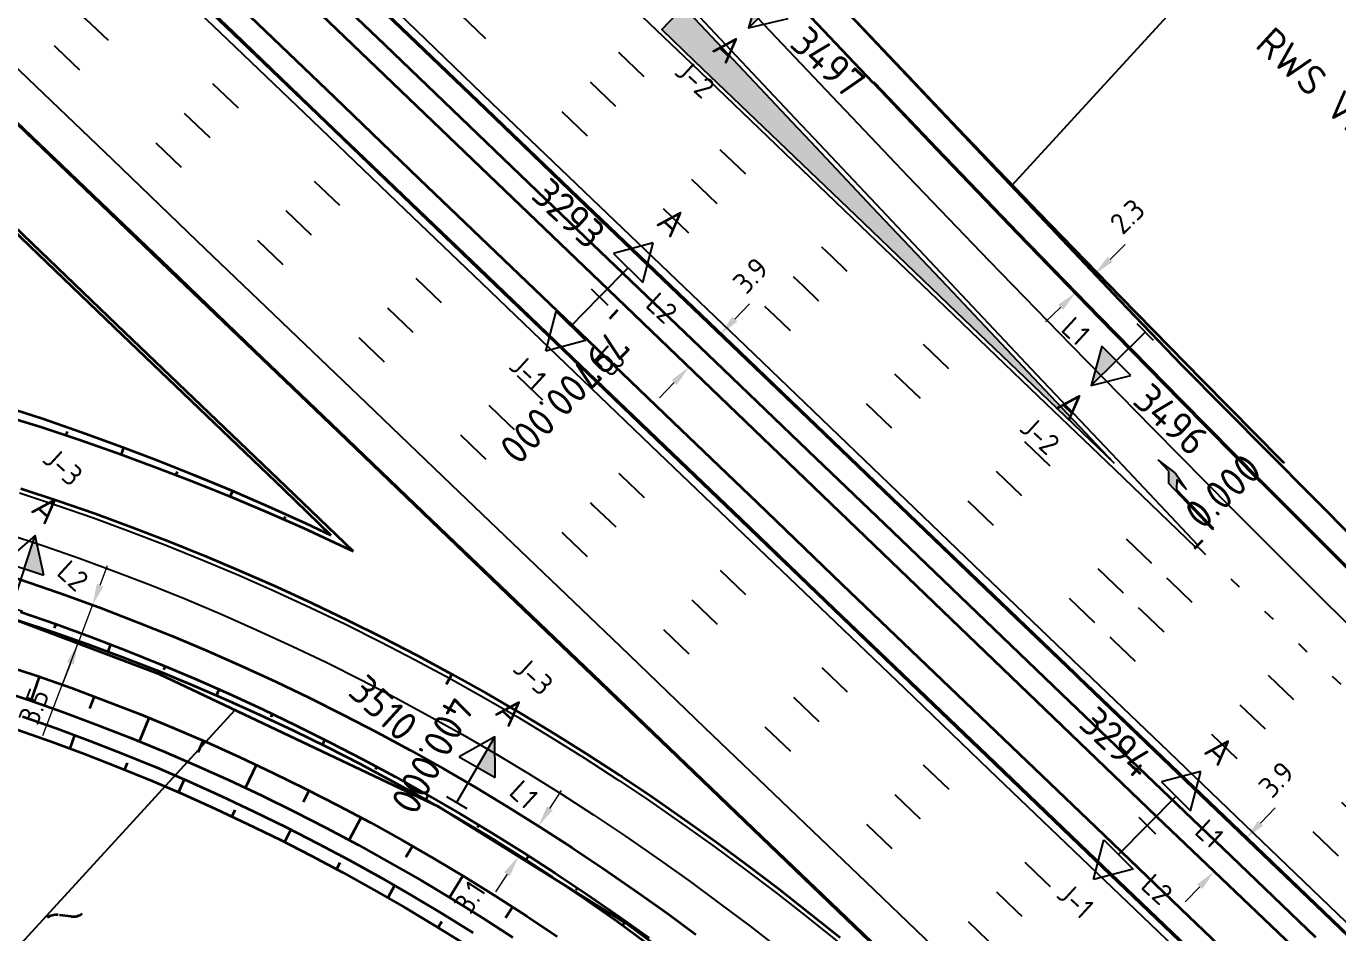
# Model space of a CAD drawing. Header units: metres. Extents: x 134219 to 139080, y 438661 to 444352.
# Drawn here: x 138611.3 to 138723.2, y 439072 to 439149.3 of the extents above; entities that cross this region are included whole.
import ezdxf
from ezdxf.enums import TextEntityAlignment as Align

# ---------------------------------------------------------------- set-up
doc = ezdxf.new("R2010")
doc.units = ezdxf.units.M
doc.linetypes.add('13strp', pattern=[4, 1, -3])
doc.linetypes.add('39strp', pattern=[12, 3, -9])
doc.layers.get('DEFPOINTS').update_dxf_attribs({"color": 193})
for name, color, linetype, lineweight in [('N-WE-KL-ET-T18', 1, 'Continuous', 18), ('N-WE-KL-ET-T25', 7, 'Continuous', 25), ('N-WE-KL-ET_LS_OV_ARMATUUR-S', 7, 'Continuous', 25), ('N-WE-KL-ET_LS_OV_ARMATUUR-T18', 1, 'Continuous', 25), ('N-WE-KL-ET_LS_OV_KABEL-G', 10, 'KL-LS-OV-N', 35), ('N-WE-KL-ET_LS_OV_KABEL-M', 7, 'Continuous', 18), ('N-WE-KL-ET_LS_OV_KABEL-T25', 7, 'Continuous', 25), ('Utd-geleiderail-nw', 8, 'glm a2ee v014$0$f2m40080', 35), ('Utd-ondergr-nw', 8, '13strp', 35)]:
    doc.layers.add(name, color=color, linetype=linetype, lineweight=lineweight)
doc.layers.add('N-WE-KL-ET_LS_OV_ARMATUUR-T25', color=2, linetype='Continuous')
doc.layers.add('Utd-weg-nw', color=8, linetype='Continuous')
doc.styles.add('alm a2ee v011$0$rtw_iso', font='NLCS-ISO.ttf')
doc.styles.add('ISO18', font='NLCS-ISO.ttf')
doc.styles.add('ISO25', font='NLCS-ISO.ttf')
doc.styles.add('NLCS-ISO', font='NLCS-ISO.ttf')
doc.styles.add('NLCS_18', font='NLCS-ISO.ttf', dxfattribs={"height": 1.8})
doc.styles.add('NLCS_25', font='NLCS-ISO.ttf', dxfattribs={"height": 2.5})
doc.linetypes.add('glm a2ee v014$0$f2m40080', pattern='A,2,-1,[160,RTW.shx,S=0.5,R=0,X=0,Y=0],-1', length=4)
doc.linetypes.add('KL-LS-OV-N', pattern='A,4,-1,[103,NLCS.SHX,S=0.75,R=0,X=0,Y=0],-1,4,-1.5,["0V",Standard,S=1,R=0,X=0,Y=-0.5],-3', length=14.5)
doc.dimstyles.new('NLCS_t18_pijl_Dimension_l3_h1', dxfattribs={"dimtxt": 1.8, "dimasz": 1.8, "dimexe": 2, "dimexo": 2, "dimgap": 0.7, "dimtad": 1, "dimdec": 1, "dimzin": 0, "dimdsep": 46, "dimtxsty": 'NLCS_18', "dimcen": 2.5, "dimdle": 2, "dimclrd": 256, "dimclre": 256, "dimclrt": 256, "dimadec": 1, "dimazin": 0, "dimtfac": 1, "dimtdec": 1, "dimtofl": 0, "dimtmove": 1, "dimatfit": 0, "dimfxl": 0, "dimtolj": 1, "dimtzin": 0, "dimlwd": 18, "dimlwe": 18, "dimarcsym": 0})

# ---------------------------------------------------------------- blocks, each defined once
blk = doc.blocks.new('SKL-ET_OV_ARMATUUR_HD_NATRIUM_1x150W-SO (3)')
for points in [[(3.49, -1.76), (6.49, 0), (3.49, 1.76)], [(3.49, 1.76), (3.49, -1.76)], [(0, 1), (0, -1)], [(3.49, 0), (0, 0)], [(3.49, 0), (6.49, 0)]]:
    blk.add_lwpolyline(points)
blk.add_solid([(3.49, 0), (3.49, -1.76), (6.49, 0)])
at = {"layer": 'N-WE-KL-ET-T18', "linetype": 'ByBlock', "style": 'NLCS-ISO'}
blk.add_attdef('GROEPSNUMMER', text='', height=1.8, dxfattribs=at).set_placement((-2, -4), align=Align.RIGHT)
blk.add_attdef('FASE-AANSLUITING', (10, -4), '', height=1.8, dxfattribs=at)
at = {"layer": 'N-WE-KL-ET-T18', "linetype": 'ByBlock', "style": 'NLCS-ISO', "flags": 1}
for tag, p in [('TYPE_ARMATUUR', (7.76, -13.46)), ('TYPE_FABRIKAAT', (7.76, -17.24)), ('VERMOGEN_LAMP', (7.76, -21.02)), ('SPIEGELSTAND', (7.76, -24.81)), ('HOOGTE_LICHTMAST', (7.76, -28.59)), ('UITLEGGERHOEK', (7.76, -32.38)), ('TYPE_LICHTMAST', (7.76, -36.16)), ('BOTSVRIENDELIJK', (7.76, -39.95)), ('POSITIE_LICHTMAST', (7.76, -43.73)), ('KABELAANSLUITING', (7.76, -47.52)), ('VOEDINGSPUNT', (7.76, -51.3))]:
    blk.add_attdef(tag, p, '', height=1.8, dxfattribs=at)
at = {"layer": 'N-WE-KL-ET-T25', "linetype": 'ByBlock', "style": 'NLCS-ISO'}
blk.add_attdef('MASTNUMMER', text='', height=2.5, dxfattribs=at).set_placement((4, 4.31), align=Align.MIDDLE)
at = {"layer": 'N-WE-KL-ET-T25', "linetype": 'ByBlock', "style": 'NLCS-ISO', "flags": 1}
blk.add_attdef('TYPE_SYMBOOL', (7.76, -10.06), '', height=2.5, dxfattribs=at)
blk = doc.blocks.new('SKL-ET_OV_ARMATUUR_HD_NATRIUM_2x250W-SO (3)')
for p, q in [((-6.49, 0), (-3.49, 1.76)), ((6.49, 0), (3.49, 1.76)), ((-3.49, -1.76), (-6.49, 0)), ((3.49, -1.76), (6.49, 0))]:
    blk.add_line(p, q)
for points in [[(-3.49, 1.76), (-3.49, -1.76)], [(3.49, 1.76), (3.49, -1.76)], [(-3.49, 0), (0, 0)], [(0, 1), (0, -1)], [(3.49, 0), (0, 0)]]:
    blk.add_lwpolyline(points)
at = {"layer": 'N-WE-KL-ET_LS_OV_ARMATUUR-T18', "style": 'ISO18', "flags": 1}
for tag, p in [('TYPE_ARMATUUR', (3.07, -6.82)), ('VERMOGEN_LAMP', (3.07, -10.61)), ('SPIEGELSTAND', (3.07, -14.39)), ('HOOGTE_LICHTMAST', (3.07, -18.17)), ('UITLEGGERHOEK', (3.07, -21.96)), ('TYPE_LICHTMAST', (3.07, -25.74)), ('BOTSVRIENDELIJK', (3.07, -29.53)), ('POSITIE_LICHTMAST', (3.07, -33.31)), ('KABELAANSLUITNG', (3.07, -37.1)), ('VOEDINGSPUNT', (3.07, -48.45))]:
    blk.add_attdef(tag, p, '', height=1.8, dxfattribs=at)
at = {"layer": 'N-WE-KL-ET_LS_OV_ARMATUUR-T18', "style": 'ISO18'}
for tag, p in [('FASE-AANSLUITING_1', (3.07, -40.88)), ('FASE-AANSLUITING_2', (3.07, -44.67)), ('GROEPSNUMMER', (3.07, -52.24))]:
    blk.add_attdef(tag, p, '', height=1.8, dxfattribs=at)
at = {"layer": 'N-WE-KL-ET_LS_OV_ARMATUUR-T25', "style": 'ISO25'}
for tag, p, height in [('MASTNUMMER', (3.07, 7.39), 2.5), ('TYPE_SYMBOOL', (3.07, 3.61), 2.25)]:
    blk.add_attdef(tag, p, '', height=height, dxfattribs=at)
blk = doc.blocks.new('*D283')
at = {"layer": 'DEFPOINTS', "color": 0, "transparency": 16777216}
for p in [(138670.48, 439123.02), (138667.8, 439120.22), (138667.8, 439120.22)]:
    blk.add_point(p, dxfattribs=at)
at = {"layer": 'N-WE-KL-ET_LS_OV_KABEL-M', "linetype": 'Continuous', "lineweight": 18, "transparency": 16777216}
for p, q in [((138671.73, 439124.32), (138672.97, 439125.62)), ((138666.55, 439118.92), (138665.31, 439117.62))]:
    blk.add_line(p, q, dxfattribs=at)
at = {"layer": 'N-WE-KL-ET_LS_OV_KABEL-M', "lineweight": 18, "transparency": 16777216}
for p, q in [((138670.48, 439123.02), (138671.93, 439121.64)), ((138667.8, 439120.22), (138666.35, 439121.6))]:
    blk.add_line(p, q, dxfattribs=at)
at = {"layer": 'N-WE-KL-ET_LS_OV_KABEL-M', "transparency": 16777216}
for points in [[(138671.51, 439124.53), (138671.95, 439124.11), (138670.48, 439123.02)], [(138666.34, 439119.13), (138666.77, 439118.71), (138667.8, 439120.22)]]:
    blk.add_solid(points, dxfattribs=at)
at = {"layer": 'N-WE-KL-ET_LS_OV_KABEL-M', "transparency": 16777216, "insert": (138673.08, 439128.04), "char_height": 1.8, "attachment_point": 5, "rotation": 46.2058, "style": 'NLCS_18'}
blk.add_mtext('\\A1;3.9', dxfattribs=at)
blk = doc.blocks.new('*D284')
at = {"layer": 'DEFPOINTS', "color": 0, "transparency": 16777216}
for p in [(138715.34, 439080.02), (138712.63, 439077.19), (138712.63, 439077.19)]:
    blk.add_point(p, dxfattribs=at)
at = {"layer": 'N-WE-KL-ET_LS_OV_KABEL-M', "linetype": 'Continuous', "lineweight": 18, "transparency": 16777216}
for p, q in [((138716.58, 439081.31), (138717.83, 439082.61)), ((138711.39, 439075.89), (138710.14, 439074.6))]:
    blk.add_line(p, q, dxfattribs=at)
at = {"layer": 'N-WE-KL-ET_LS_OV_KABEL-M', "lineweight": 18, "transparency": 16777216}
for p, q in [((138715.34, 439080.02), (138716.78, 439078.63)), ((138712.63, 439077.19), (138714.07, 439075.81))]:
    blk.add_line(p, q, dxfattribs=at)
at = {"layer": 'N-WE-KL-ET_LS_OV_KABEL-M', "transparency": 16777216}
for points in [[(138716.37, 439081.52), (138716.8, 439081.11), (138715.34, 439080.02)], [(138711.17, 439076.1), (138711.6, 439075.69), (138712.63, 439077.19)]]:
    blk.add_solid(points, dxfattribs=at)
at = {"layer": 'N-WE-KL-ET_LS_OV_KABEL-M', "transparency": 16777216, "insert": (138717.94, 439085.04), "char_height": 1.8, "attachment_point": 5, "rotation": 46.2058, "style": 'NLCS_18'}
blk.add_mtext('\\A1;3.9', dxfattribs=at)
blk = doc.blocks.new('*D300')
at = {"layer": 'DEFPOINTS', "color": 0, "transparency": 16777216}
for p in [(138702.44, 439128.17), (138702.44, 439128.17), (138700.82, 439126.59)]:
    blk.add_point(p, dxfattribs=at)
at = {"layer": 'N-WE-KL-ET_LS_OV_KABEL-M', "linetype": 'Continuous', "lineweight": 18, "transparency": 16777216}
for p, q in [((138703.74, 439129.42), (138705.03, 439130.68)), ((138699.53, 439125.34), (138698.23, 439124.08))]:
    blk.add_line(p, q, dxfattribs=at)
at = {"layer": 'N-WE-KL-ET_LS_OV_KABEL-M', "lineweight": 18, "transparency": 16777216}
for p, q in [((138702.44, 439128.17), (138703.84, 439126.74)), ((138700.82, 439126.59), (138702.21, 439125.16))]:
    blk.add_line(p, q, dxfattribs=at)
at = {"layer": 'N-WE-KL-ET_LS_OV_KABEL-M', "transparency": 16777216}
for points in [[(138703.53, 439129.64), (138703.95, 439129.21), (138702.44, 439128.17)], [(138699.32, 439125.55), (138699.73, 439125.12), (138700.82, 439126.59)]]:
    blk.add_solid(points, dxfattribs=at)
at = {"layer": 'N-WE-KL-ET_LS_OV_KABEL-M', "transparency": 16777216, "insert": (138705.22, 439133.09), "char_height": 1.8, "attachment_point": 5, "rotation": 44.1378, "style": 'NLCS_18'}
blk.add_mtext('\\A1;2.3', dxfattribs=at)
blk = doc.blocks.new('*D337')
at = {"layer": 'DEFPOINTS', "color": 0, "transparency": 16777216}
for p in [(138616.93, 439099.93), (138615.68, 439096.63), (138615.68, 439096.63)]:
    blk.add_point(p, dxfattribs=at)
at = {"layer": 'N-WE-KL-ET_LS_OV_KABEL-M', "linetype": 'Continuous', "lineweight": 18, "transparency": 16777216}
for p, q in [((138617.57, 439101.61), (138618.21, 439103.29)), ((138616.93, 439099.93), (138615.68, 439096.63)), ((138612.69, 439088.79), (138615.68, 439096.63)), ((138615.04, 439094.95), (138614.39, 439093.27))]:
    blk.add_line(p, q, dxfattribs=at)
at = {"layer": 'N-WE-KL-ET_LS_OV_KABEL-M', "lineweight": 18, "transparency": 16777216}
for p, q in [((138616.93, 439099.93), (138615.06, 439100.64)), ((138615.68, 439096.63), (138613.81, 439097.34))]:
    blk.add_line(p, q, dxfattribs=at)
at = {"layer": 'N-WE-KL-ET_LS_OV_KABEL-M', "transparency": 16777216}
for points in [[(138617.29, 439101.72), (138617.85, 439101.5), (138616.93, 439099.93)], [(138614.75, 439095.06), (138615.32, 439094.84), (138615.68, 439096.63)]]:
    blk.add_solid(points, dxfattribs=at)
at = {"layer": 'N-WE-KL-ET_LS_OV_KABEL-M', "transparency": 16777216, "insert": (138611.92, 439091.28), "char_height": 1.8, "attachment_point": 5, "rotation": 69.153, "style": 'NLCS_18'}
blk.add_mtext('\\A1;3.5', dxfattribs=at)
blk = doc.blocks.new('*D338')
at = {"layer": 'DEFPOINTS', "color": 0, "transparency": 16777216}
for p in [(138654.97, 439081.07), (138653.27, 439078.47), (138653.27, 439078.47)]:
    blk.add_point(p, dxfattribs=at)
at = {"layer": 'N-WE-KL-ET_LS_OV_KABEL-M', "linetype": 'Continuous', "lineweight": 18, "transparency": 16777216}
for p, q in [((138655.95, 439082.58), (138656.93, 439084.09)), ((138652.29, 439076.96), (138651.31, 439075.46))]:
    blk.add_line(p, q, dxfattribs=at)
at = {"layer": 'N-WE-KL-ET_LS_OV_KABEL-M', "lineweight": 18, "transparency": 16777216}
for p, q in [((138654.97, 439081.07), (138656.64, 439079.98)), ((138653.27, 439078.47), (138654.95, 439077.38))]:
    blk.add_line(p, q, dxfattribs=at)
at = {"layer": 'N-WE-KL-ET_LS_OV_KABEL-M', "transparency": 16777216}
for points in [[(138655.7, 439082.75), (138656.2, 439082.42), (138654.97, 439081.07)], [(138652.04, 439077.13), (138652.54, 439076.8), (138653.27, 439078.47)]]:
    blk.add_solid(points, dxfattribs=at)
at = {"layer": 'N-WE-KL-ET_LS_OV_KABEL-M', "transparency": 16777216, "insert": (138649.11, 439075), "char_height": 1.8, "attachment_point": 5, "rotation": 56.9377, "style": 'NLCS_18'}
blk.add_mtext('\\A1;3.1', dxfattribs=at)
blk = doc.blocks.new('Dwm A2 aanvulling$0$A$C32883349')
at = {"layer": 'Utd-ondergr-nw'}
blk.add_line((-1.82, 0.37), (-2.44, 1.31), dxfattribs=at)
for centre, start, end in [((-3.53, 0.59), 33.3445, 123.3445), ((-0.72, 1.1), 213.3445, 303.3445)]:
    blk.add_arc(centre, 1.31, start, end, dxfattribs=at)
blk = doc.blocks.new('Dwm A2 aanvulling$0$pijlre_750')
blk.add_hatch(color=256).paths.add_polyline_path([(5.2, -0.38), (4, -0.38), (5.7, -0.68), (7.5, -0.38), (6.2, -0.38), (5.45, 0.37), (0, 0.37), (0, 0.23), (4.6, 0.23)])
for p, q in [((0, 0.37), (5.45, 0.37)), ((0, 0.37), (0, 0.23)), ((0, 0.23), (4.6, 0.23)), ((5.2, -0.38), (4.6, 0.23)), ((6.2, -0.38), (5.45, 0.37)), ((4, -0.38), (5.2, -0.38)), ((5.7, -0.68), (4, -0.38)), ((5.7, -0.68), (7.5, -0.38)), ((6.2, -0.38), (7.5, -0.38))]:
    blk.add_line(p, q)

msp = doc.modelspace()

# ---------------------------------------------------------------- hatches: boundary and pattern name
at = {"layer": 'Utd-weg-nw', "linetype": 'Continuous'}
msp.add_hatch(color=256, dxfattribs=at).paths.add_polyline_path([(138704.08, 439112.04), (138697.21, 439119.31), (138690.35, 439126.58), (138683.48, 439133.85), (138678.21, 439139.44), (138676.62, 439141.13), (138669.76, 439148.41), (138667.36, 439150.98), (138665.49, 439149.03), (138668.27, 439146.37), (138675.48, 439139.45), (138682.7, 439132.53), (138689.92, 439125.61), (138697.14, 439118.69)])

# ---------------------------------------------------------------- linework, layer by layer
at = {"layer": 'N-WE-KL-ET_LS_OV_KABEL-G', "elevation": 1.17, "flags": 128}
msp.add_lwpolyline([(138088.64, 439676.43), (138088.64, 439676.43), (138097.5, 439666.65), (138107.23, 439656.38), (138139.91, 439624.96), (138141.78, 439623.5), (138425.82, 439351.41), (138520.26, 439261.98), (138566.89, 439216.72), (138613.92, 439171.92), (138660.91, 439126.84), (138707.71, 439081.89), (138754.75, 439037.02), (138768.95, 439023.34), (138801.31, 438992.45), (138850.33, 438944.62), (138896.9, 438900.49), (138941.92, 438857.34)], dxfattribs=at)
at = {"layer": 'N-WE-KL-ET_LS_OV_KABEL-G', "flags": 128}
for points in [[(138793.83, 439038.48), (138767.87, 439063.94), (138739.59, 439090.45), (138709.87, 439120.39), (138704.57, 439125.91), (138678.08, 439153.98), (138649.93, 439184.37), (138642.16, 439192.9), (138624.34, 439217.05), (138615.39, 439229.37), (138606.02, 439243.82), (138594.17, 439264.3), (138575.76, 439297.58), (138548.77, 439335.49), (138539.35, 439347.97), (138528.26, 439360.35), (138511.1, 439376.06), (138499.13, 439386.28), (138490.86, 439393.29), (138490.62, 439394.15), (138489.95, 439394.76), (138489.07, 439394.77), (138483.42, 439399.88), (138469.12, 439413.69), (138466.72, 439415.98)], [(138953.36, 438803.71), (138915.36, 438839.38), (138901.13, 438853.03), (138900.09, 438854.5), (138896.25, 438858.69), (138802.58, 438947.64), (138802.58, 438947.61), (138789.54, 438959.74), (138774.47, 438973.56), (138762.68, 438984.16), (138743.95, 439001.5), (138731.19, 439013.41), (138717.8, 439025.19), (138712.97, 439030.05), (138701.15, 439040.29), (138688.62, 439051.81), (138685.03, 439054.89), (138674.01, 439064.17), (138662.45, 439072.76), (138646.48, 439082.7), (138622.68, 439093.99), (138609.71, 439098.88), (138589.61, 439105.01), (138568.64, 439109.11), (138546.16, 439110.41), (138527.35, 439109.58), (138491.99, 439105.17), (138486.14, 439104.84), (138476.69, 439103.93), (138476.83, 439103.72)]]:
    msp.add_lwpolyline(points, dxfattribs=at)
at = {"layer": 'N-WE-KL-ET_LS_OV_KABEL-T25'}
for p, q in [((138711.53, 439153.38), (138695.33, 439135.7)), ((138598.51, 439057.62), (138629.07, 439090.96))]:
    msp.add_line(p, q, dxfattribs=at)
at = {"layer": 'Utd-geleiderail-nw', "linetype": 'Continuous', "flags": 128}
for points in [[(138605.76, 439182.33), (138612.98, 439175.41), (138620.2, 439168.49), (138627.42, 439161.57), (138634.64, 439154.64), (138641.86, 439147.72), (138649.07, 439140.8), (138656.29, 439133.88), (138663.51, 439126.96), (138670.73, 439120.04), (138677.95, 439113.12), (138685.17, 439106.2), (138692.38, 439099.28), (138699.6, 439092.36), (138706.82, 439085.44), (138714.04, 439078.52), (138721.26, 439071.6)], [(138608.69, 439170.93), (138615.91, 439164.01), (138623.13, 439157.09), (138630.35, 439150.17), (138637.57, 439143.25), (138644.78, 439136.33), (138652, 439129.41), (138659.22, 439122.49), (138666.44, 439115.57), (138673.66, 439108.64), (138680.87, 439101.72), (138688.09, 439094.8), (138695.31, 439087.88), (138702.53, 439080.96), (138709.75, 439074.04), (138716.97, 439067.12)]]:
    msp.add_lwpolyline(points, dxfattribs=at)
at = {"layer": 'Utd-ondergr-nw', "color": 7, "linetype": 'Continuous'}
for p, q in [((138661.71, 439125.08), (138661.02, 439124.36)), ((138710.94, 439104.76), (138711.67, 439105.45)), ((138647.58, 439094.03), (138647.1, 439093.15)), ((138647.58, 439094.03), (138647.1, 439093.15))]:
    msp.add_line(p, q, dxfattribs=at)
at = {"layer": 'Utd-ondergr-nw', "linetype": 'Continuous', "flags": 128}
for points in [[(138516.4, 439222.22), (138517.93, 439220.76), (138525.15, 439213.84), (138532.36, 439206.92), (138539.58, 439199.99), (138546.8, 439193.07), (138554.02, 439186.15), (138561.24, 439179.23), (138568.45, 439172.31), (138575.67, 439165.39), (138582.89, 439158.47), (138590.11, 439151.55), (138597.33, 439144.63), (138604.55, 439137.71), (138611.76, 439130.79), (138618.98, 439123.87), (138626.2, 439116.95), (138633.42, 439110.03), (138639.16, 439104.53)], [(138520.13, 439218.22), (138524.93, 439213.61), (138532.15, 439206.69), (138539.37, 439199.77), (138546.59, 439192.85), (138553.8, 439185.93), (138561.02, 439179.01), (138568.24, 439172.09), (138575.46, 439165.17), (138582.68, 439158.25), (138589.9, 439151.33), (138597.11, 439144.41), (138604.33, 439137.49), (138611.55, 439130.57), (138618.77, 439123.64), (138625.99, 439116.72), (138633.21, 439109.8), (138637.27, 439105.9)], [(138716.77, 439110.27), (138716.71, 439110.33), (138716.56, 439110.48), (138709.81, 439117.3), (138702.82, 439124.43), (138695.87, 439131.59), (138688.95, 439138.79), (138683.63, 439144.39), (138683.53, 439144.48), (138681.95, 439146.15), (138675.08, 439153.4), (138668.27, 439160.67), (138664.88, 439164.31), (138661.51, 439167.96), (138658.17, 439171.63), (138654.86, 439175.31), (138651.57, 439179.01), (138648.31, 439182.73), (138645.1, 439186.49), (138641.93, 439190.27)], [(138718.62, 439112.02), (138718.51, 439112.13), (138718.37, 439112.27), (138711.62, 439119.09), (138704.64, 439126.21), (138697.7, 439133.37), (138690.79, 439140.56), (138685.48, 439146.14), (138685.38, 439146.24), (138683.8, 439147.9), (138676.94, 439155.15), (138670.13, 439162.4), (138666.76, 439166.03), (138663.4, 439169.68), (138660.07, 439173.33), (138656.76, 439177.01), (138653.49, 439180.69), (138650.24, 439184.4), (138647.05, 439188.14)], [(138607.13, 439183.76), (138614.35, 439176.84), (138621.57, 439169.92), (138628.79, 439162.99), (138636.01, 439156.07), (138643.23, 439149.15), (138650.44, 439142.23), (138657.66, 439135.31), (138664.88, 439128.39), (138672.1, 439121.47), (138679.32, 439114.55), (138686.54, 439107.63), (138693.75, 439100.71), (138700.7, 439094.05)], [(138607.18, 439183.81), (138614.4, 439176.89), (138621.62, 439169.97), (138628.84, 439163.04), (138636.06, 439156.12), (138643.27, 439149.2), (138650.49, 439142.28), (138657.71, 439135.36), (138664.93, 439128.44), (138672.15, 439121.52), (138679.37, 439114.6), (138686.58, 439107.68), (138693.8, 439100.76), (138700.75, 439094.1)], [(138607.27, 439169.45), (138614.49, 439162.53), (138621.71, 439155.61), (138628.93, 439148.69), (138636.15, 439141.77), (138643.36, 439134.85), (138650.58, 439127.93), (138657.8, 439121.01), (138665.02, 439114.09), (138672.24, 439107.17), (138679.46, 439100.24), (138686.67, 439093.32), (138693.89, 439086.4), (138701.11, 439079.48), (138708.33, 439072.56), (138715.55, 439065.64)], [(138607.32, 439169.5), (138614.54, 439162.58), (138621.76, 439155.66), (138628.98, 439148.74), (138636.19, 439141.82), (138643.41, 439134.9), (138650.63, 439127.98), (138657.85, 439121.06), (138665.07, 439114.14), (138672.29, 439107.22), (138679.5, 439100.29), (138686.72, 439093.37), (138693.94, 439086.45), (138701.16, 439079.53), (138708.38, 439072.61), (138715.6, 439065.69)], [(138716.82, 439110.31), (138716.76, 439110.38), (138716.61, 439110.52), (138709.86, 439117.35), (138702.87, 439124.48), (138695.92, 439131.64), (138689, 439138.84), (138683.68, 439144.43), (138683.58, 439144.53)], [(138609.03, 439142.39), (138616.25, 439135.47), (138623.47, 439128.54), (138630.69, 439121.62), (138637.9, 439114.7), (138645.12, 439107.78), (138652.34, 439100.86), (138659.56, 439093.94), (138666.78, 439087.02), (138674, 439080.1), (138681.21, 439073.18), (138688.43, 439066.26)], [(138609.08, 439142.44), (138616.3, 439135.52), (138623.52, 439128.6), (138630.73, 439121.67), (138637.95, 439114.75), (138645.17, 439107.83), (138652.39, 439100.91), (138659.61, 439093.99), (138666.83, 439087.07), (138674.04, 439080.15), (138681.26, 439073.23), (138688.48, 439066.31)], [(138609.24, 439116.14), (138612.51, 439115.12), (138615.76, 439114.04), (138619, 439112.91), (138622.22, 439111.73), (138625.42, 439110.5), (138628.6, 439109.22), (138631.76, 439107.88), (138634.89, 439106.5), (138638.01, 439105.07), (138639.16, 439104.53)], [(138609.46, 439116.88), (138612.73, 439115.8), (138615.98, 439114.68), (138619.21, 439113.51), (138622.43, 439112.28), (138625.62, 439111.02), (138628.8, 439109.7), (138631.95, 439108.34), (138635.09, 439106.92), (138637.27, 439105.9)], [(138614.76, 439114.73), (138614.65, 439114.41)], [(138619.58, 439113.37), (138619.36, 439112.78)], [(138624.14, 439111.3), (138624.03, 439111.03)], [(138610.82, 439109.88), (138613.99, 439108.83), (138617.15, 439107.73), (138620.28, 439106.58), (138623.4, 439105.38), (138626.5, 439104.13), (138629.58, 439102.83), (138632.64, 439101.49), (138635.67, 439100.09), (138638.69, 439098.65), (138641.68, 439097.15), (138644.64, 439095.62), (138647.58, 439094.03), (138650.5, 439092.4), (138653.39, 439090.72), (138656.25, 439089), (138659.08, 439087.23), (138661.89, 439085.41), (138662.08, 439085.29), (138664.67, 439083.56), (138667.73, 439081.43), (138670.29, 439079.6), (138672.82, 439077.72), (138675.48, 439075.7), (138678.11, 439073.65), (138680.72, 439071.56)], [(138628.87, 439109.67), (138628.67, 439109.19)], [(138716.77, 439110.27), (138716.83, 439110.21), (138723.89, 439103.15), (138730.98, 439096.12), (138738.11, 439089.13), (138745.28, 439082.18), (138750.43, 439077.22), (138752.48, 439075.26), (138759.69, 439068.34)], [(138716.82, 439110.31), (138716.88, 439110.25), (138723.94, 439103.2), (138731.03, 439096.17), (138738.16, 439089.18), (138745.32, 439082.23), (138750.48, 439077.27), (138752.52, 439075.31), (138759.74, 439068.39)], [(138633.35, 439107.44), (138633.25, 439107.22)], [(138608.55, 439102.84), (138611.61, 439101.83), (138614.65, 439100.76), (138617.68, 439099.65), (138620.69, 439098.5), (138623.68, 439097.29), (138626.65, 439096.04), (138629.6, 439094.74), (138632.53, 439093.39), (138635.44, 439092), (138638.32, 439090.56), (138641.18, 439089.07), (138644.02, 439087.54), (138646.83, 439085.97), (138649.62, 439084.35), (138652.38, 439082.69), (138655.12, 439080.98), (138657.82, 439079.23), (138658.01, 439079.11), (138660.5, 439077.44), (138663.46, 439075.39), (138665.94, 439073.63), (138668.39, 439071.82)], [(138610.77, 439099.36), (138613.78, 439098.32), (138616.77, 439097.22), (138619.74, 439096.08), (138622.69, 439094.89), (138625.62, 439093.65), (138628.53, 439092.37), (138631.42, 439091.04), (138634.29, 439089.66), (138637.14, 439088.24), (138639.97, 439086.78), (138642.77, 439085.27), (138645.54, 439083.71), (138648.3, 439082.11), (138651.02, 439080.47), (138653.72, 439078.79), (138656.4, 439077.06), (138656.58, 439076.94), (138659.04, 439075.29), (138661.96, 439073.26), (138664.41, 439071.52)], [(138610.53, 439098.65), (138613.54, 439097.65), (138616.53, 439096.59), (138619.5, 439095.48), (138622.46, 439094.33), (138625.39, 439093.12), (138628.31, 439091.87), (138631.2, 439090.57), (138634.08, 439089.22), (138636.93, 439087.82), (138639.75, 439086.37), (138642.55, 439084.88), (138645.33, 439083.34), (138648.08, 439081.75), (138650.81, 439080.12), (138653.5, 439078.44), (138656.17, 439076.72), (138656.35, 439076.6), (138658.81, 439074.95), (138661.72, 439072.93), (138664.12, 439071.13)], [(138613.69, 439097.97), (138613.81, 439098.3)], [(138618.26, 439095.95), (138618.5, 439096.55)], [(138609.24, 439094.86), (138612.19, 439093.88), (138615.12, 439092.85), (138618.04, 439091.76), (138620.93, 439090.63), (138623.81, 439089.45), (138626.67, 439088.22), (138629.5, 439086.95), (138632.32, 439085.62), (138635.11, 439084.25), (138637.88, 439082.83), (138640.63, 439081.37), (138643.35, 439079.86), (138646.05, 439078.31), (138648.72, 439076.71), (138651.36, 439075.06), (138653.97, 439073.37), (138654.15, 439073.26), (138656.56, 439071.64)], [(138611.68, 439091.75), (138612.39, 439093.81)], [(138623.02, 439094.42), (138623.14, 439094.7)], [(138700.7, 439094.05), (138700.97, 439093.79), (138708.19, 439086.87), (138715.41, 439079.95), (138722.63, 439073.03), (138729.85, 439066.1)], [(138700.75, 439094.1), (138701.02, 439093.84), (138708.24, 439086.92), (138715.46, 439080), (138722.68, 439073.08), (138729.89, 439066.16)], [(138608.54, 439092.81), (138611.46, 439091.83), (138614.36, 439090.81), (138617.24, 439089.74), (138620.1, 439088.62), (138622.95, 439087.45), (138625.77, 439086.24), (138628.58, 439084.98), (138631.36, 439083.67), (138634.13, 439082.31), (138636.87, 439080.91), (138639.58, 439079.47), (138642.27, 439077.97), (138644.94, 439076.44), (138647.58, 439074.85), (138650.19, 439073.23), (138652.78, 439071.56)], [(138627.51, 439092.21), (138627.73, 439092.72)], [(138616.71, 439091.09), (138617.1, 439092.11)], [(138610.95, 439090.42), (138613.83, 439089.41), (138616.69, 439088.34), (138619.53, 439087.23), (138622.35, 439086.08), (138625.16, 439084.87), (138627.94, 439083.62), (138630.7, 439082.32), (138633.45, 439080.98), (138636.16, 439079.59), (138638.86, 439078.15), (138641.53, 439076.67), (138644.18, 439075.14), (138646.79, 439073.57), (138649.39, 439071.96)], [(138632.16, 439090.4), (138632.27, 439090.63)], [(138610.55, 439089.29), (138613.41, 439088.28), (138616.25, 439087.23), (138619.07, 439086.13), (138621.88, 439084.98), (138624.67, 439083.78), (138627.43, 439082.53), (138630.18, 439081.24), (138632.9, 439079.91), (138635.6, 439078.53), (138638.28, 439077.1), (138640.94, 439075.63), (138643.56, 439074.11), (138646.17, 439072.55), (138648.74, 439070.95)], [(138620.94, 439088.28), (138621.75, 439090.29)], [(138615.4, 439088.82), (138614.99, 439087.7)], [(138625.93, 439087.36), (138626.36, 439088.35)], [(138636.55, 439088), (138636.76, 439088.43)], [(138619.87, 439086.45), (138619.65, 439085.89)], [(138629.99, 439084.32), (138630.91, 439086.28)], [(138641.09, 439085.91), (138641.19, 439086.11)], [(138624.74, 439085.05), (138624.26, 439083.95)], [(138634.92, 439083.13), (138635.41, 439084.1)], [(138645.36, 439083.32), (138645.57, 439083.7)], [(138629.06, 439082.43), (138628.81, 439081.89)], [(138638.81, 439079.87), (138639.84, 439081.79)], [(138633.85, 439080.77), (138633.31, 439079.7)], [(138649.77, 439080.98), (138649.88, 439081.16)], [(138643.67, 439078.42), (138644.22, 439079.36)], [(138653.91, 439078.18), (138654.13, 439078.52)], [(138638.02, 439077.92), (138637.74, 439077.39)], [(138642.7, 439075.99), (138642.11, 439074.95)], [(138647.39, 439074.97), (138648.52, 439076.82)], [(138658.19, 439075.61), (138658.31, 439075.78)], [(138652.16, 439073.25), (138652.75, 439074.16)], [(138646.72, 439072.92), (138646.41, 439072.4)], [(138662.17, 439072.59), (138662.42, 439072.94)]]:
    msp.add_lwpolyline(points, dxfattribs=at)
at = {"layer": 'Utd-weg-nw', "linetype": '39strp', "flags": 128}
for points in [[(138401.94, 439396.25), (138405.67, 439392.66), (138412.89, 439385.74), (138420.11, 439378.82), (138427.33, 439371.9), (138434.55, 439364.98), (138441.76, 439358.06), (138448.98, 439351.14), (138456.2, 439344.22), (138463.42, 439337.3), (138470.64, 439330.38), (138477.86, 439323.46), (138485.07, 439316.54), (138492.29, 439309.62), (138499.51, 439302.69), (138506.73, 439295.77), (138513.95, 439288.85), (138521.17, 439281.93), (138528.38, 439275.01), (138535.6, 439268.09), (138542.82, 439261.17), (138550.04, 439254.25), (138557.26, 439247.33), (138564.48, 439240.41), (138571.69, 439233.49), (138578.91, 439226.57), (138586.13, 439219.65), (138593.35, 439212.73), (138600.57, 439205.81), (138607.79, 439198.88), (138615, 439191.96), (138622.22, 439185.04), (138629.44, 439178.12), (138636.66, 439171.2), (138643.88, 439164.28), (138651.09, 439157.36), (138658.31, 439150.44), (138665.53, 439143.52), (138672.75, 439136.6), (138679.97, 439129.68), (138687.19, 439122.76), (138694.4, 439115.84), (138701.62, 439108.92), (138708.57, 439102.26)], [(138399.52, 439393.72), (138403.25, 439390.14), (138410.47, 439383.22), (138417.69, 439376.3), (138424.91, 439369.38), (138432.12, 439362.45), (138439.34, 439355.53), (138446.56, 439348.61), (138453.78, 439341.69), (138461, 439334.77), (138468.22, 439327.85), (138475.43, 439320.93), (138482.65, 439314.01), (138489.87, 439307.09), (138497.09, 439300.17), (138504.31, 439293.25), (138511.53, 439286.33), (138518.74, 439279.41), (138525.96, 439272.49), (138533.18, 439265.57), (138540.4, 439258.64), (138547.62, 439251.72), (138554.83, 439244.8), (138562.05, 439237.88), (138569.27, 439230.96), (138576.49, 439224.04), (138583.71, 439217.12), (138590.93, 439210.2), (138598.14, 439203.28), (138605.36, 439196.36), (138612.58, 439189.44), (138619.8, 439182.52), (138627.02, 439175.6), (138634.24, 439168.68), (138641.45, 439161.75), (138648.67, 439154.83), (138655.89, 439147.91), (138663.11, 439140.99), (138670.33, 439134.07), (138677.55, 439127.15), (138684.76, 439120.23), (138691.98, 439113.31), (138699.2, 439106.39), (138706.15, 439099.73)], [(138397.09, 439391.19), (138400.83, 439387.61), (138408.05, 439380.69), (138415.26, 439373.77), (138422.48, 439366.85), (138429.7, 439359.93), (138436.92, 439353.01), (138444.14, 439346.09), (138451.36, 439339.17), (138458.57, 439332.25), (138465.79, 439325.32), (138473.01, 439318.4), (138480.23, 439311.48), (138487.45, 439304.56), (138494.67, 439297.64), (138501.88, 439290.72), (138509.1, 439283.8), (138516.32, 439276.88), (138523.54, 439269.96), (138530.76, 439263.04), (138537.98, 439256.12), (138545.19, 439249.2), (138552.41, 439242.28), (138559.63, 439235.36), (138566.85, 439228.44), (138574.07, 439221.51), (138581.29, 439214.59), (138588.5, 439207.67), (138595.72, 439200.75), (138602.94, 439193.83), (138610.16, 439186.91), (138617.38, 439179.99), (138624.6, 439173.07), (138631.81, 439166.15), (138639.03, 439159.23), (138646.25, 439152.31), (138653.47, 439145.39), (138660.69, 439138.47), (138667.91, 439131.55), (138675.12, 439124.62), (138682.34, 439117.7), (138689.56, 439110.78), (138696.78, 439103.86), (138703.72, 439097.2)], [(138384.64, 439376.95), (138387.75, 439373.97), (138394.97, 439367.05), (138402.18, 439360.13), (138409.4, 439353.21), (138416.62, 439346.29), (138423.84, 439339.37), (138431.06, 439332.44), (138438.28, 439325.52), (138445.49, 439318.6), (138452.71, 439311.68), (138459.93, 439304.76), (138467.15, 439297.84), (138474.37, 439290.92), (138481.59, 439284), (138488.8, 439277.08), (138496.02, 439270.16), (138503.24, 439263.24), (138510.46, 439256.32), (138517.68, 439249.4), (138524.9, 439242.48), (138532.11, 439235.55), (138539.33, 439228.63), (138546.55, 439221.71), (138553.77, 439214.79), (138560.99, 439207.87), (138568.21, 439200.95), (138575.42, 439194.03), (138582.64, 439187.11), (138589.86, 439180.19), (138597.08, 439173.27), (138604.3, 439166.35), (138611.52, 439159.43), (138618.73, 439152.51), (138625.95, 439145.59), (138633.17, 439138.66), (138640.39, 439131.74), (138647.61, 439124.82), (138654.83, 439117.9), (138662.04, 439110.98), (138669.26, 439104.06), (138676.48, 439097.14), (138683.7, 439090.22), (138690.92, 439083.3), (138698.14, 439076.38), (138705.35, 439069.46), (138712.57, 439062.54), (138719.79, 439055.62), (138722.29, 439053.22), (138727.01, 439048.7), (138734.23, 439041.77), (138741.44, 439034.85), (138748.66, 439027.93), (138755.88, 439021.01), (138763.1, 439014.09), (138770.32, 439007.17), (138777.54, 439000.25), (138784.75, 438993.33), (138791.97, 438986.41), (138799.1, 438979.58)], [(138382.22, 439374.42), (138385.33, 439371.44), (138392.54, 439364.52), (138399.76, 439357.6), (138406.98, 439350.68), (138414.2, 439343.76), (138421.42, 439336.84), (138428.64, 439329.92), (138435.85, 439323), (138443.07, 439316.08), (138450.29, 439309.16), (138457.51, 439302.24), (138464.73, 439295.31), (138471.95, 439288.39), (138479.16, 439281.47), (138486.38, 439274.55), (138493.6, 439267.63), (138500.82, 439260.71), (138508.04, 439253.79), (138515.26, 439246.87), (138522.47, 439239.95), (138529.69, 439233.03), (138536.91, 439226.11), (138544.13, 439219.19), (138551.35, 439212.27), (138558.57, 439205.35), (138565.78, 439198.42), (138573, 439191.5), (138580.22, 439184.58), (138587.44, 439177.66), (138594.66, 439170.74), (138601.87, 439163.82), (138609.09, 439156.9), (138616.31, 439149.98), (138623.53, 439143.06), (138630.75, 439136.14), (138637.97, 439129.22), (138645.18, 439122.3), (138652.4, 439115.38), (138659.62, 439108.46), (138666.84, 439101.53), (138674.06, 439094.61), (138681.28, 439087.69), (138688.49, 439080.77), (138695.71, 439073.85), (138702.93, 439066.93), (138710.15, 439060.01), (138717.37, 439053.09), (138719.87, 439050.7), (138724.59, 439046.17), (138731.8, 439039.25), (138739.02, 439032.33), (138746.24, 439025.41), (138753.46, 439018.49), (138760.68, 439011.57), (138767.9, 439004.65), (138775.11, 438997.72), (138782.33, 438990.8), (138789.55, 438983.88), (138796.68, 438977.05)], [(138379.79, 439371.9), (138382.9, 439368.92), (138390.12, 439362), (138397.34, 439355.07), (138404.56, 439348.15), (138411.78, 439341.23), (138419, 439334.31), (138426.21, 439327.39), (138433.43, 439320.47), (138440.65, 439313.55), (138447.87, 439306.63), (138455.09, 439299.71), (138462.3, 439292.79), (138469.52, 439285.87), (138476.74, 439278.95), (138483.96, 439272.03), (138491.18, 439265.11), (138498.4, 439258.18), (138505.61, 439251.26), (138512.83, 439244.34), (138520.05, 439237.42), (138527.27, 439230.5), (138534.49, 439223.58), (138541.71, 439216.66), (138548.92, 439209.74), (138556.14, 439202.82), (138563.36, 439195.9), (138570.58, 439188.98), (138577.8, 439182.06), (138585.02, 439175.14), (138592.23, 439168.22), (138599.45, 439161.29), (138606.67, 439154.37), (138613.89, 439147.45), (138621.11, 439140.53), (138628.33, 439133.61), (138635.54, 439126.69), (138642.76, 439119.77), (138649.98, 439112.85), (138657.2, 439105.93), (138664.42, 439099.01), (138671.64, 439092.09), (138678.85, 439085.17), (138686.07, 439078.25), (138693.29, 439071.33), (138700.51, 439064.4), (138707.73, 439057.48), (138714.95, 439050.56), (138717.44, 439048.17), (138722.16, 439043.64), (138729.38, 439036.72), (138736.6, 439029.8), (138743.82, 439022.88), (138751.04, 439015.96), (138758.26, 439009.04), (138765.47, 439002.12), (138772.69, 438995.2), (138779.91, 438988.28), (138787.13, 438981.36), (138794.25, 438974.53)], [(138708.57, 439102.26), (138708.84, 439101.99), (138716.06, 439095.07), (138723.28, 439088.15), (138730.5, 439081.23), (138737.71, 439074.31), (138740.21, 439071.92), (138744.93, 439067.39), (138752.15, 439060.47), (138759.37, 439053.55), (138766.59, 439046.63), (138773.81, 439039.71), (138781.02, 439032.79), (138788.24, 439025.87), (138795.46, 439018.95), (138802.68, 439012.03), (138809.9, 439005.1), (138817.12, 438998.18), (138823.55, 438992.01), (138824.33, 438991.26), (138831.55, 438984.34), (138838.77, 438977.42), (138845.99, 438970.5), (138853.21, 438963.58), (138860.43, 438956.66), (138867.64, 438949.74), (138874.86, 438942.82), (138882.08, 438935.9), (138889.3, 438928.98)], [(138706.15, 439099.73), (138706.42, 439099.47), (138713.64, 439092.55), (138720.86, 439085.63), (138728.07, 439078.71), (138735.29, 439071.79), (138737.79, 439069.39), (138742.51, 439064.86), (138749.73, 439057.94), (138756.95, 439051.02), (138764.17, 439044.1), (138771.38, 439037.18), (138778.6, 439030.26), (138785.82, 439023.34), (138793.04, 439016.42), (138800.26, 439009.5), (138807.48, 439002.58), (138814.69, 438995.66), (138821.13, 438989.49), (138821.91, 438988.74), (138829.13, 438981.82), (138836.35, 438974.9), (138843.57, 438967.97), (138850.79, 438961.05), (138858, 438954.13), (138865.22, 438947.21), (138872.44, 438940.29), (138879.66, 438933.37), (138886.88, 438926.45)], [(138703.72, 439097.2), (138704, 439096.94), (138711.22, 439090.02), (138718.43, 439083.1), (138725.65, 439076.18), (138732.87, 439069.26), (138735.37, 439066.86), (138740.09, 439062.34), (138747.31, 439055.42), (138754.53, 439048.5), (138761.74, 439041.58), (138768.96, 439034.66), (138776.18, 439027.73), (138783.4, 439020.81), (138790.62, 439013.89), (138797.83, 439006.97), (138805.05, 439000.05), (138812.27, 438993.13), (138818.71, 438986.96), (138819.49, 438986.21), (138826.71, 438979.29), (138833.93, 438972.37), (138841.14, 438965.45), (138848.36, 438958.53), (138855.58, 438951.61), (138862.8, 438944.69), (138870.02, 438937.77), (138877.24, 438930.84), (138884.45, 438923.92)]]:
    msp.add_lwpolyline(points, dxfattribs=at)
at = {"layer": 'Utd-weg-nw', "linetype": 'Continuous', "flags": 128}
for points in [[(138610.28, 439201.48), (138617.49, 439194.56), (138624.71, 439187.64), (138631.93, 439180.72), (138639.15, 439173.8), (138646.37, 439166.88), (138653.59, 439159.96), (138660.8, 439153.04), (138668.02, 439146.12), (138675.24, 439139.2), (138682.46, 439132.28), (138689.68, 439125.36), (138696.9, 439118.43), (138704.11, 439111.51), (138711.06, 439104.85)], [(138711.23, 439105.04), (138704.37, 439112.31), (138697.5, 439119.58), (138690.64, 439126.86), (138683.78, 439134.13), (138678.5, 439139.72), (138676.91, 439141.4), (138670.06, 439148.68), (138663.23, 439155.99), (138659.83, 439159.66), (138656.45, 439163.34), (138653.09, 439167.05), (138649.76, 439170.77), (138646.45, 439174.52), (138643.16, 439178.29), (138639.91, 439182.09), (138636.7, 439185.93), (138633.74, 439189.52)], [(138714.33, 439107.97), (138714.33, 439107.97), (138714.19, 439108.11), (138707.42, 439114.95), (138700.42, 439122.09), (138693.46, 439129.27), (138686.53, 439136.48), (138681.19, 439142.08), (138681.1, 439142.18), (138679.51, 439143.85), (138672.64, 439151.11), (138665.81, 439158.39), (138662.42, 439162.04), (138659.04, 439165.7), (138655.68, 439169.38), (138652.35, 439173.08), (138649.05, 439176.8), (138645.78, 439180.55), (138642.55, 439184.32), (138639.35, 439188.13)], [(138607.67, 439184.31), (138614.89, 439177.39), (138622.1, 439170.47), (138629.32, 439163.55), (138636.54, 439156.63), (138643.76, 439149.71), (138650.98, 439142.79), (138658.2, 439135.87), (138665.41, 439128.95), (138672.63, 439122.03), (138679.85, 439115.11), (138687.07, 439108.18), (138694.29, 439101.26), (138701.23, 439094.6)], [(138606.79, 439168.95), (138614.01, 439162.03), (138621.23, 439155.1), (138628.44, 439148.18), (138635.66, 439141.26), (138642.88, 439134.34), (138650.1, 439127.42), (138657.32, 439120.5), (138664.54, 439113.58), (138671.75, 439106.66), (138678.97, 439099.74), (138686.19, 439092.82), (138693.41, 439085.9), (138700.63, 439078.98), (138707.84, 439072.06), (138715.06, 439065.14)], [(138604.18, 439151.78), (138611.4, 439144.85), (138618.62, 439137.93), (138625.83, 439131.01), (138633.05, 439124.09), (138640.27, 439117.17), (138647.49, 439110.25), (138654.71, 439103.33), (138661.93, 439096.41), (138669.14, 439089.49), (138676.36, 439082.57), (138683.58, 439075.65), (138690.8, 439068.73)], [(138610.7, 439109.5), (138613.86, 439108.45), (138617.01, 439107.36), (138620.14, 439106.21), (138623.26, 439105.01), (138626.35, 439103.76), (138629.42, 439102.47), (138632.47, 439101.12), (138635.5, 439099.73), (138638.51, 439098.29), (138641.49, 439096.8), (138644.45, 439095.26), (138647.39, 439093.68), (138650.3, 439092.05), (138653.18, 439090.38), (138656.04, 439088.66), (138658.87, 439086.89), (138661.67, 439085.08), (138661.86, 439084.95), (138664.44, 439083.23), (138667.5, 439081.1), (138670.05, 439079.27), (138672.58, 439077.4), (138675.23, 439075.39), (138677.86, 439073.33), (138680.46, 439071.25)], [(138714.33, 439107.97), (138714.45, 439107.84), (138721.53, 439100.77), (138728.63, 439093.74), (138735.77, 439086.74), (138742.95, 439079.77), (138748.11, 439074.8), (138750.16, 439072.84), (138757.38, 439065.92)], [(138609.58, 439106.03), (138612.69, 439105), (138615.78, 439103.92), (138618.86, 439102.79), (138621.92, 439101.61), (138624.96, 439100.39), (138627.98, 439099.11), (138630.97, 439097.79), (138633.95, 439096.42), (138636.91, 439095.01), (138639.84, 439093.54), (138642.75, 439092.04), (138645.63, 439090.48), (138648.49, 439088.88), (138651.33, 439087.23), (138654.13, 439085.54), (138656.91, 439083.81), (138659.67, 439082.03), (138659.85, 439081.91), (138662.39, 439080.21), (138665.39, 439078.12), (138667.91, 439076.33), (138670.4, 439074.5), (138673.03, 439072.53), (138675.63, 439070.51)], [(138701.23, 439094.6), (138701.51, 439094.34), (138708.72, 439087.42), (138715.94, 439080.5), (138723.16, 439073.58), (138730.38, 439066.66)]]:
    msp.add_lwpolyline(points, dxfattribs=at)
at = {"layer": 'Utd-weg-nw', "linetype": 'Continuous'}
msp.add_lwpolyline([(138704.08, 439112.04), (138697.21, 439119.31), (138690.35, 439126.58), (138683.48, 439133.85), (138678.21, 439139.44), (138676.62, 439141.13), (138669.76, 439148.41), (138667.36, 439150.98), (138665.49, 439149.03), (138668.27, 439146.37), (138675.48, 439139.45), (138682.7, 439132.53), (138689.92, 439125.61), (138697.14, 439118.69), (138704.08, 439112.04)], dxfattribs=at)
at = {"layer": 'Utd-weg-nw', "linetype": '13strp', "flags": 128}
msp.add_lwpolyline([(138711.15, 439104.94), (138711.42, 439104.68), (138718.64, 439097.76), (138725.86, 439090.84), (138733.07, 439083.92), (138740.29, 439077), (138742.79, 439074.61), (138747.51, 439070.08), (138754.73, 439063.16), (138761.95, 439056.24), (138769.17, 439049.32), (138776.38, 439042.4), (138783.6, 439035.48), (138790.82, 439028.56), (138798.04, 439021.63), (138805.26, 439014.71), (138812.48, 439007.79), (138819.69, 439000.87), (138826.13, 438994.7), (138826.91, 438993.95), (138834.13, 438987.03), (138841.35, 438980.11), (138848.57, 438973.19), (138855.79, 438966.27), (138863, 438959.35), (138870.22, 438952.43), (138877.44, 438945.51), (138884.66, 438938.59), (138891.88, 438931.67)], dxfattribs=at)

# ---------------------------------------------------------------- block references
at = {"layer": 'N-WE-KL-ET_LS_OV_ARMATUUR-S'}
ref = msp.add_blockref('SKL-ET_OV_ARMATUUR_HD_NATRIUM_1x150W-SO (3)', (138677.6, 439153.66, 1.1), dxfattribs=dict(at, rotation=223.597801704129))
ref.add_attrib('MASTNUMMER', '3497', (138676.29, 439147.65, 1.1), dxfattribs={"layer": 'N-WE-KL-ET_LS_OV_ARMATUUR-T25', "height": 2.5, "rotation": 317.498, "style": 'ISO25'})
ref.add_attrib('TYPE_SYMBOOL', 'A', (138669.66, 439147.28, 1.1), dxfattribs={"layer": 'N-WE-KL-ET_LS_OV_ARMATUUR-T25', "height": 2.25, "rotation": 317.498, "style": 'ISO25'})
ref.add_attrib('FASE-AANSLUITING_1', 'L2', (138670.3, 439153.93, 1.1), dxfattribs={"layer": 'N-WE-KL-ET_LS_OV_ARMATUUR-T18', "height": 1.8, "rotation": 317.498, "style": 'ISO18'})
ref.add_attrib('GROEPSNUMMER', 'J-2', (138666.46, 439145.3, 1.1), dxfattribs={"layer": 'N-WE-KL-ET_LS_OV_ARMATUUR-T18', "height": 1.8, "rotation": 317.498, "style": 'ISO18'})
ref = msp.add_blockref('SKL-ET_OV_ARMATUUR_HD_NATRIUM_2x250W-SO (3)', (138660.18, 439126.21, 1.62), dxfattribs=dict(at, rotation=45.25091242126414))
ref.add_attrib('MASTNUMMER', '3293', (138654.23, 439134.7, 1.62), dxfattribs={"layer": 'N-WE-KL-ET_LS_OV_ARMATUUR-T25', "height": 2.5, "rotation": 317.498, "style": 'ISO25'})
ref.add_attrib('TYPE_SYMBOOL', 'A', (138664.91, 439132.45, 1.62), dxfattribs={"layer": 'N-WE-KL-ET_LS_OV_ARMATUUR-T25', "height": 2.25, "rotation": 317.498, "style": 'ISO25'})
ref.add_attrib('FASE-AANSLUITING_1', 'L2', (138663.99, 439125.42, 1.62), dxfattribs={"layer": 'N-WE-KL-ET_LS_OV_ARMATUUR-T18', "height": 1.8, "rotation": 317.498, "style": 'ISO18'})
ref.add_attrib('FASE-AANSLUITING_2', 'L3', (138659.53, 439120.91, 1.62), dxfattribs={"layer": 'N-WE-KL-ET_LS_OV_ARMATUUR-T18', "height": 1.8, "rotation": 317.498, "style": 'ISO18'})
ref.add_attrib('GROEPSNUMMER', 'J-1', (138652.33, 439120.18, 1.62), dxfattribs={"layer": 'N-WE-KL-ET_LS_OV_ARMATUUR-T18', "height": 1.8, "rotation": 317.498, "style": 'ISO18'})
ref = msp.add_blockref('SKL-ET_OV_ARMATUUR_HD_NATRIUM_1x150W-SO (3)', (138706.75, 439123.22, 1.2), dxfattribs=dict(at, rotation=224.7197385028994))
ref.add_attrib('MASTNUMMER', '3496', (138705.55, 439117.18, 1.2), dxfattribs={"layer": 'N-WE-KL-ET_LS_OV_ARMATUUR-T25', "height": 2.5, "rotation": 317.498, "style": 'ISO25'})
ref.add_attrib('TYPE_SYMBOOL', 'A', (138698.95, 439116.82, 1.2), dxfattribs={"layer": 'N-WE-KL-ET_LS_OV_ARMATUUR-T25', "height": 2.25, "rotation": 317.498, "style": 'ISO25'})
ref.add_attrib('FASE-AANSLUITING_1', 'L1', (138699.44, 439123.34, 1.2), dxfattribs={"layer": 'N-WE-KL-ET_LS_OV_ARMATUUR-T18', "height": 1.8, "rotation": 317.498, "style": 'ISO18'})
ref.add_attrib('GROEPSNUMMER', 'J-2', (138695.9, 439114.88, 1.2), dxfattribs={"layer": 'N-WE-KL-ET_LS_OV_ARMATUUR-T18', "height": 1.8, "rotation": 317.498, "style": 'ISO18'})
ref = msp.add_blockref('SKL-ET_OV_ARMATUUR_HD_NATRIUM_1x150W-SO (3)', (138610, 439099.71, 1.05), dxfattribs=dict(at, rotation=71.67508217426219))
ref.add_attrib('MASTNUMMER', '3509', (138602.19, 439107.89, 1.05), dxfattribs={"layer": 'N-WE-KL-ET_LS_OV_ARMATUUR-T25', "height": 2.5, "rotation": 317.498, "style": 'ISO25'})
ref.add_attrib('TYPE_SYMBOOL', 'A', (138611.54, 439107.97, 1.05), dxfattribs={"layer": 'N-WE-KL-ET_LS_OV_ARMATUUR-T25', "height": 2.25, "rotation": 317.498, "style": 'ISO25'})
ref.add_attrib('FASE-AANSLUITING_1', 'L2', (138613.76, 439102.57, 1.05), dxfattribs={"layer": 'N-WE-KL-ET_LS_OV_ARMATUUR-T18', "height": 1.8, "rotation": 317.498, "style": 'ISO18'})
ref.add_attrib('GROEPSNUMMER', 'J-3', (138612.53, 439112.23, 1.05), dxfattribs={"layer": 'N-WE-KL-ET_LS_OV_ARMATUUR-T18', "height": 1.8, "rotation": 317.498, "style": 'ISO18'})
ref = msp.add_blockref('SKL-ET_OV_ARMATUUR_HD_NATRIUM_1x150W-SO (3)', (138647.99, 439083.08, 0.76), dxfattribs=dict(at, rotation=59.85214353500238))
ref.add_attrib('MASTNUMMER', '3510', (138638.61, 439092.33, 0.76), dxfattribs={"layer": 'N-WE-KL-ET_LS_OV_ARMATUUR-T25', "height": 2.5, "rotation": 317.498, "style": 'ISO25'})
ref.add_attrib('TYPE_SYMBOOL', 'A', (138651.13, 439090.69, 0.76), dxfattribs={"layer": 'N-WE-KL-ET_LS_OV_ARMATUUR-T25', "height": 2.25, "rotation": 317.498, "style": 'ISO25'})
ref.add_attrib('FASE-AANSLUITING_1', 'L1', (138652.35, 439083.81, 0.76), dxfattribs={"layer": 'N-WE-KL-ET_LS_OV_ARMATUUR-T18', "height": 1.8, "rotation": 317.498, "style": 'ISO18'})
ref.add_attrib('GROEPSNUMMER', 'J-3', (138652.67, 439094.37, 0.76), dxfattribs={"layer": 'N-WE-KL-ET_LS_OV_ARMATUUR-T18', "height": 1.8, "rotation": 317.498, "style": 'ISO18'})
ref = msp.add_blockref('SKL-ET_OV_ARMATUUR_HD_NATRIUM_2x250W-SO (3)', (138706.91, 439081.12, 1.83), dxfattribs=dict(at, rotation=45.25091242126414))
ref.add_attrib('MASTNUMMER', '3294', (138700.95, 439089.6, 1.83), dxfattribs={"layer": 'N-WE-KL-ET_LS_OV_ARMATUUR-T25', "height": 2.5, "rotation": 317.498, "style": 'ISO25'})
ref.add_attrib('TYPE_SYMBOOL', 'A', (138711.63, 439087.36, 1.83), dxfattribs={"layer": 'N-WE-KL-ET_LS_OV_ARMATUUR-T25', "height": 2.25, "rotation": 317.498, "style": 'ISO25'})
ref.add_attrib('FASE-AANSLUITING_1', 'L1', (138710.84, 439080.46, 1.83), dxfattribs={"layer": 'N-WE-KL-ET_LS_OV_ARMATUUR-T18', "height": 1.8, "rotation": 317.498, "style": 'ISO18'})
ref.add_attrib('FASE-AANSLUITING_2', 'L2', (138706.25, 439075.82, 1.83), dxfattribs={"layer": 'N-WE-KL-ET_LS_OV_ARMATUUR-T18', "height": 1.8, "rotation": 317.498, "style": 'ISO18'})
ref.add_attrib('GROEPSNUMMER', 'J-1', (138699.05, 439075.08, 1.83), dxfattribs={"layer": 'N-WE-KL-ET_LS_OV_ARMATUUR-T18', "height": 1.8, "rotation": 317.498, "style": 'ISO18'})
at = {"layer": 'Utd-ondergr-nw', "linetype": 'Continuous', "rotation": 49.35098364402291}
msp.add_blockref('Dwm A2 aanvulling$0$A$C32883349', (138616.57, 439074.48), dxfattribs=at)
at = {"layer": 'Utd-weg-nw', "linetype": 'Continuous', "rotation": 133.7529413515054}
msp.add_blockref('Dwm A2 aanvulling$0$pijlre_750', (138712.75, 439106.63), dxfattribs=at)

# ---------------------------------------------------------------- texts
at = {"layer": 'N-WE-KL-ET_LS_OV_KABEL-T25', "style": 'NLCS_25'}
msp.add_text('RWS VP J-2 VO-YMvKas 4x4mm² (OV)', height=2.5, rotation=317.498, dxfattribs=at).set_placement((138716.85, 439148.51), align=Align.MIDDLE_LEFT)
at = {"layer": 'Utd-ondergr-nw', "color": 7, "style": 'alm a2ee v011$0$rtw_iso'}
for s, rotation, p in [('79700.000', 226.2055, (138661.12, 439123.57)), ('0.000', 43.344, (138711.6, 439106.25)), ('400.000', 241.2165, (138647.41, 439092.41))]:
    msp.add_text(s, height=2.5, rotation=rotation, dxfattribs=at).set_placement(p)

# ---------------------------------------------------------------- dimensions: what is measured, and where the dimension line sits
at = {"layer": 'N-WE-KL-ET_LS_OV_KABEL-M'}
for base, p1, p2, angle, picture, middle in [((138702.44, 439128.17), (138700.82, 439126.59), (138702.44, 439128.17), 44.1378, '*D300', (138706.33, 439131.94)), ((138667.8, 439120.22), (138670.48, 439123.02), (138667.8, 439120.22), 226.2058, '*D283', (138674.24, 439126.94)), ((138615.68, 439096.63), (138616.93, 439099.93), (138615.68, 439096.63), 249.153, '*D337', (138613.42, 439090.71)), ((138712.63, 439077.19), (138715.34, 439080.02), (138712.63, 439077.19), 226.2058, '*D284', (138719.09, 439083.93)), ((138653.27, 439078.47), (138654.97, 439081.07), (138653.27, 439078.47), 236.9377, '*D338', (138650.45, 439074.13))]:
    dim = msp.add_linear_dim(base=base, p1=p1, p2=p2, angle=angle, dimstyle='NLCS_t18_pijl_Dimension_l3_h1', dxfattribs=at)
    dim.commit()
    dim.dimension.update_dxf_attribs({"geometry": picture, "text_midpoint": middle, "dimtype": 161})

doc.saveas('drawing.dxf')
